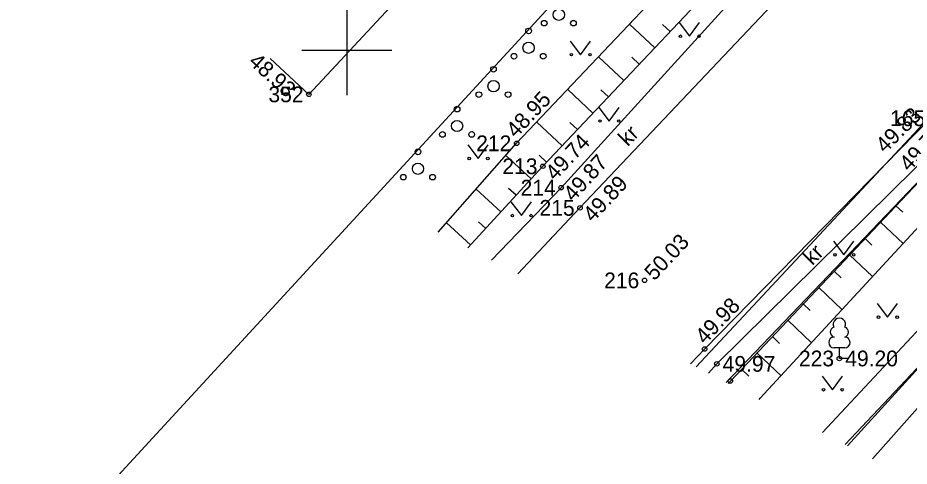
# Model space of a CAD drawing. Extents: x 641098 to 641452, y 6455754 to 6455962.
# Drawn here: x 641285.37 to 641324.99, y 6455831.5 to 6455851.44 of the extents above; entities that cross this region are included whole.
import ezdxf

# ---------------------------------------------------------------- set-up
doc = ezdxf.new("R2010")
doc.units = 0
for name, color, linetype in [('HALJASTUS', 7, 'Continuous'), ('HOONE', 7, 'Continuous'), ('KORGUS', 7, 'Continuous'), ('KTRASS', 7, 'Continuous'), ('MOOTKORG', 7, 'Continuous'), ('MOOTMPUNKT', 7, 'Continuous'), ('MOOTNR', 7, 'Continuous'), ('PIIR', 7, 'Continuous'), ('PUU', 7, 'Continuous'), ('RELJEEF', 7, 'Continuous'), ('SITRASS', 7, 'Continuous'), ('TEE', 7, 'Continuous'), ('VORK', 7, 'Continuous'), ('VTRASS', 7, 'Continuous')]:
    doc.layers.add(name, color=color, linetype=linetype)

msp = doc.modelspace()

# ---------------------------------------------------------------- linework, layer by layer
at = {"layer": 'HALJASTUS'}
for p, q in [((641314.763, 6455851.229), (641315.227, 6455850.623)), ((641315.227, 6455850.623), (641315.672, 6455851.229)), ((641309.917, 6455850.409), (641310.38, 6455849.802)), ((641310.38, 6455849.802), (641310.826, 6455850.409)), ((641311.192, 6455847.456), (641311.655, 6455846.849)), ((641311.655, 6455846.849), (641312.101, 6455847.456)), ((641305.373, 6455845.79), (641305.837, 6455845.183)), ((641305.837, 6455845.183), (641306.282, 6455845.79)), ((641307.292, 6455843.253), (641307.755, 6455842.646)), ((641307.755, 6455842.646), (641308.201, 6455843.253)), ((641321.633, 6455841.505), (641322.096, 6455840.898)), ((641322.096, 6455840.898), (641322.541, 6455841.505)), ((641323.57, 6455838.735), (641324.033, 6455838.128)), ((641324.033, 6455838.128), (641324.479, 6455838.735)), ((641321.121, 6455835.504), (641321.585, 6455834.897)), ((641321.585, 6455834.897), (641322.03, 6455835.504))]:
    msp.add_line(p, q, dxfattribs=at)
for centre in [(641314.826, 6455850.623), (641315.655, 6455850.623), (641309.979, 6455849.802), (641310.808, 6455849.802), (641311.254, 6455846.849), (641312.083, 6455846.849), (641305.436, 6455845.183), (641306.265, 6455845.183), (641307.354, 6455842.646), (641308.183, 6455842.646), (641321.695, 6455840.898), (641322.524, 6455840.898), (641323.632, 6455838.128), (641324.461, 6455838.128), (641321.184, 6455834.897), (641322.013, 6455834.897)]:
    msp.add_circle(centre, 0.055, dxfattribs=at)
at = {"layer": 'HOONE'}
for q in [(641309.027, 6455859.572), (641296.587, 6455849.635)]:
    msp.add_line((641298.308, 6455848.036), q, dxfattribs=at)
at = {"layer": 'KORGUS'}
for centre in [(641298.308, 6455848.036), (641307.543, 6455845.86), (641308.708, 6455844.839), (641309.52, 6455843.886), (641310.359, 6455842.988), (641313.232, 6455839.763), (641315.901, 6455836.708), (641317.044, 6455835.286)]:
    msp.add_circle(centre, 0.1, dxfattribs=at)
at = {"layer": 'KTRASS'}
msp.add_lwpolyline([(641315.532, 6455835.915), (641334.876, 6455856.664)], dxfattribs=at)
at = {"layer": 'MOOTMPUNKT'}
for centre in [(641321.892, 6455836.29), (641316.443, 6455836.049)]:
    msp.add_circle(centre, 0.1, dxfattribs=at)
at = {"layer": 'PIIR'}
msp.add_lwpolyline([(641270.46, 6455810.04), (641315.35, 6455858.84), (641292.55, 6455879.89), (641262.53, 6455885.29), (641239.42, 6455859.81), (641229.68, 6455849.06)], close=True, dxfattribs=at)
at = {"layer": 'PUU'}
for p, q in [((641322.132, 6455836.765), (641321.652, 6455836.765)), ((641321.892, 6455836.29), (641321.892, 6455836.765)), ((641322.272, 6455836.29), (641321.892, 6455836.29))]:
    msp.add_line(p, q, dxfattribs=at)
for centre, radius in [((641309.42, 6455851.578), 0.25), ((641308.77, 6455851.203), 0.125), ((641310.07, 6455851.203), 0.125), ((641308.075, 6455850.857), 0.125), ((641308.075, 6455850.107), 0.25), ((641307.425, 6455849.732), 0.125), ((641308.725, 6455849.732), 0.125), ((641306.516, 6455849.151), 0.125), ((641306.516, 6455848.401), 0.25), ((641305.866, 6455848.026), 0.125), ((641307.166, 6455848.026), 0.125), ((641304.897, 6455847.38), 0.125), ((641304.897, 6455846.63), 0.25), ((641304.247, 6455846.255), 0.125), ((641305.547, 6455846.255), 0.125), ((641303.157, 6455845.478), 0.125), ((641303.157, 6455844.728), 0.25), ((641302.507, 6455844.353), 0.125), ((641303.807, 6455844.353), 0.125)]:
    msp.add_circle(centre, radius, dxfattribs=at)
for centre, radius, start, end in [((641321.892, 6455837.81), 0.277, 332.5799, 207.4201), ((641321.722, 6455837.463), 0.233, 109.0217, 253.1415), ((641322.062, 6455837.463), 0.233, 286.8508, 70.9859), ((641321.655, 6455837.002), 0.238, 90.0016, 269.3953), ((641322.129, 6455837.002), 0.238, 270.6047, 89.9984)]:
    msp.add_arc(centre, radius, start, end, dxfattribs=at)
at = {"layer": 'RELJEEF'}
for p, q in [((641313.685, 6455850.104), (641312.563, 6455851.165)), ((641314.372, 6455850.831), (641314.035, 6455851.149)), ((641312.311, 6455848.651), (641311.188, 6455849.712)), ((641312.998, 6455849.378), (641312.661, 6455849.696)), ((641310.937, 6455847.197), (641309.814, 6455848.26)), ((641311.624, 6455847.924), (641311.287, 6455848.243)), ((641309.563, 6455845.744), (641308.439, 6455846.807)), ((641310.25, 6455846.471), (641309.913, 6455846.789)), ((641308.197, 6455844.283), (641307.068, 6455845.321)), ((641308.877, 6455845.017), (641308.539, 6455845.336)), ((641306.844, 6455842.81), (641305.746, 6455843.819)), ((641307.521, 6455843.547), (641307.187, 6455843.854)), ((641324.408, 6455843.073), (641324.706, 6455842.792)), ((641305.491, 6455841.338), (641304.424, 6455842.318)), ((641306.168, 6455842.074), (641305.843, 6455842.372)), ((641323.721, 6455842.347), (641324.722, 6455841.4)), ((641323.034, 6455841.62), (641323.337, 6455841.333)), ((641322.347, 6455840.893), (641323.367, 6455839.929)), ((641321.66, 6455840.167), (641321.969, 6455839.875)), ((641320.973, 6455839.44), (641322.011, 6455838.459)), ((641320.286, 6455838.714), (641320.6, 6455838.417)), ((641319.599, 6455837.987), (641320.655, 6455836.988)), ((641318.912, 6455837.261), (641319.231, 6455836.958)), ((641318.224, 6455836.534), (641319.299, 6455835.518)), ((641317.537, 6455835.808), (641317.863, 6455835.5))]:
    msp.add_line(p, q, dxfattribs=at)
for points in [[(641305.379, 6455841.215), (641308.708, 6455844.839), (641319.459, 6455856.213), (641320.802, 6455857.789), (641321.459, 6455859.888), (641320.731, 6455862.395), (641319.45, 6455864.362), (641314.673, 6455868.808)], [(641304.059, 6455841.904), (641307.543, 6455845.86), (641318.31, 6455857.239), (641320.775, 6455860.539), (641319.393, 6455862.619), (641313.985, 6455867.922)], [(641316.941, 6455835.179), (641317.044, 6455835.286), (641327.184, 6455846.008), (641328.424, 6455846.207), (641329.806, 6455845.808), (641331.27, 6455844.771)], [(641318.32, 6455834.459), (641318.377, 6455834.517), (641327.788, 6455844.725), (641329.766, 6455845.218), (641330.804, 6455844.728), (641331.27, 6455844.771)]]:
    msp.add_lwpolyline(points, dxfattribs=at)
at = {"layer": 'SITRASS'}
for points in [[(641326.786, 6455837.392), (641322.148, 6455832.462)], [(641322.258, 6455832.404), (641326.786, 6455837.392)]]:
    msp.add_lwpolyline(points, dxfattribs=at)
at = {"layer": 'TEE'}
for points in [[(641316.596, 6455868.454), (641320.835, 6455864.054), (641322.29, 6455860.927), (641322.687, 6455858.144), (641322.617, 6455855.958), (641310.359, 6455842.988), (641307.593, 6455840.059)], [(641320.835, 6455864.054), (641321.709, 6455861.368), (641321.662, 6455859.189), (641320.978, 6455857.06), (641319.904, 6455855.324), (641309.52, 6455843.886), (641306.428, 6455840.667)], [(641340.365, 6455850.352), (641335.273, 6455845.117), (641333.722, 6455843.49), (641323.366, 6455831.825)], [(641331.994, 6455844.618), (641330.211, 6455846.026), (641329.144, 6455846.698), (641327.473, 6455846.94), (641325.944, 6455846.975), (641315.901, 6455836.708), (641315.277, 6455836.048)], [(641327.473, 6455846.94), (641316.443, 6455836.049), (641316.068, 6455835.635)], [(641331.994, 6455844.618), (641321.135, 6455832.99)]]:
    msp.add_lwpolyline(points, dxfattribs=at)
at = {"layer": 'VORK'}
for p, q in [((641300, 6455852), (641300, 6455848)), ((641298, 6455850), (641302, 6455850))]:
    msp.add_line(p, q, dxfattribs=at)
at = {"layer": 'VTRASS'}
msp.add_line((641316.855, 6455835.224), (641337.911, 6455857.252), dxfattribs=at)

# ---------------------------------------------------------------- texts
at = {"layer": 'KORGUS'}
for s, rotation, p in [(' 48.93', 317.9944, (641295.393, 6455849.597)), (' 48.95', 46.6022, (641307.333, 6455845.871)), (' 49.83', 44.67, (641323.735, 6455845.202)), (' 49.71', 46.8816, (641324.815, 6455844.378)), (' 49.74', 46.6129, (641309.075, 6455843.971)), (' 49.87', 47.7601, (641309.892, 6455843.035)), (' 49.89', 46.7439, (641310.752, 6455842.12)), (' 50.03', 46.9114, (641313.488, 6455839.524)), (' 49.98', 46.6381, (641315.741, 6455836.694))]:
    msp.add_text(s, height=0.7, rotation=rotation, dxfattribs=at).set_placement(p)
at = {"layer": 'MOOTKORG'}
for s, p in [(' 49.20', (641321.892, 6455835.94)), (' 49.97', (641316.443, 6455835.699))]:
    msp.add_text(s, height=0.7, dxfattribs=at).set_placement(p)
at = {"layer": 'MOOTNR'}
for s, p in [('352 ', (641296.509, 6455847.686)), ('165 ', (641324.145, 6455846.625)), ('212 ', (641305.744, 6455845.51)), ('213 ', (641306.909, 6455844.489)), ('214 ', (641307.721, 6455843.536)), ('215 ', (641308.56, 6455842.638)), ('216 ', (641311.433, 6455839.413)), ('223 ', (641320.093, 6455835.94))]:
    msp.add_text(s, height=0.7, dxfattribs=at).set_placement(p)
at = {"layer": 'TEE'}
for p in [(641312.476, 6455845.687), (641320.686, 6455840.397)]:
    msp.add_text('kr', height=0.7, rotation=44.5937, dxfattribs=at).set_placement(p)

doc.saveas('drawing.dxf')
